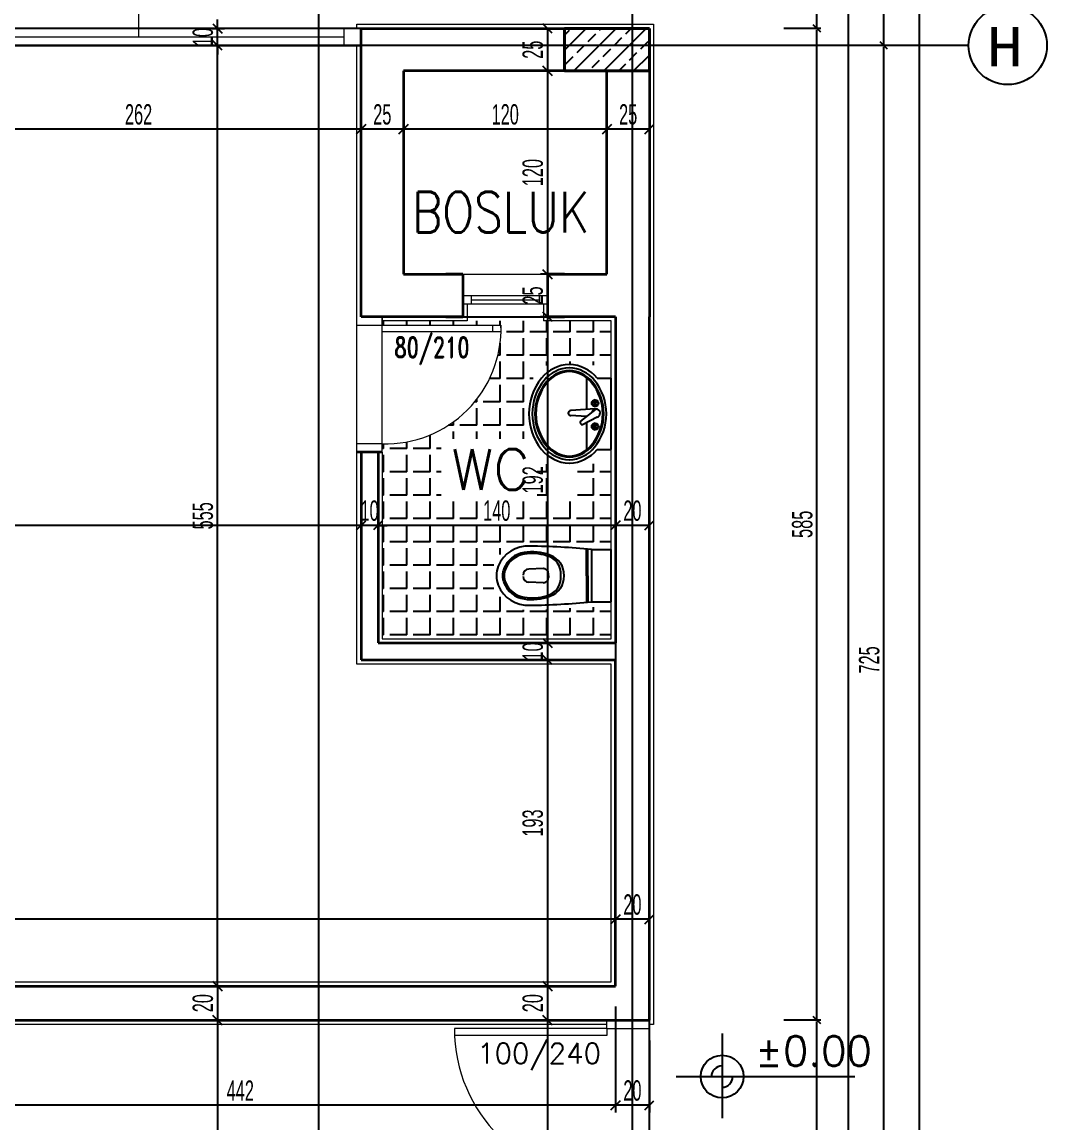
# Model space of a CAD drawing. Header units: inches. Extents: x -7543 to -822, y 102837 to 190349.
# Drawn here: x -834.3215 to -834.2006, y 102836.9987 to 102837.1285 of the extents above; entities that cross this region are included whole.
import ezdxf
from ezdxf.enums import TextEntityAlignment as Align

# ---------------------------------------------------------------- set-up
doc = ezdxf.new("R2010")
doc.units = ezdxf.units.IN
doc.header["$MEASUREMENT"] = 0
doc.linetypes.add('__ZG_T_P__9', pattern=[22, 1, -10, 1, -10])
doc.linetypes.add('DASHDOTX2', pattern=[2, 1, -0.5, 0, -0.5])
doc.layers.get('0').update_dxf_attribs({"lineweight": 25})
doc.layers.get('Defpoints').update_dxf_attribs({"lineweight": 25})
for name, color, linetype, lineweight in [('AKS', 1, 'Continuous', 25), ('ICOL', 55, 'Continuous', 25), ('İZ DÜŞÜM', 253, 'Continuous', 20), ('KOLON', 2, 'Continuous', 40), ('SIVA', 150, 'Continuous', 15), ('TARAMA', 8, 'Continuous', 25), ('YAZI', 7, 'Continuous', 25)]:
    doc.layers.add(name, color=color, linetype=linetype, lineweight=lineweight)
for name, color, linetype, lineweight, true_color in [('DUVAR', 7, 'Continuous', 35, 0xfc4642), ('KAPI', 7, 'Continuous', 18, 0xffb360), ('PENCERE', 7, 'Continuous', 18, 0xffb360), ('TEFRİŞ', 7, 'Continuous', 25, 0x78462c)]:
    doc.layers.add(name, color=color, linetype=linetype, lineweight=lineweight, true_color=true_color)
doc.styles.add('ISIM', font='monos.ttf', dxfattribs={"width": 1.1, "height": 200})
doc.styles.add('OLCU', font='tromand.shx', dxfattribs={"width": 0.6, "height": 12})
doc.styles.add('st1', font='romandtw.shx', dxfattribs={"width": 0.7, "height": 40})
doc.styles.add('TXTX', font='TXTX')
doc.styles.add('ÖLÇÜ', font='simplex.shx')

# ---------------------------------------------------------------- blocks, each defined once
blk = doc.blocks.new('_Oblique')
at = {"color": 0, "linetype": 'ByBlock', "lineweight": -2}
blk.add_line((-0.5, -0.5), (0.5, 0.5), dxfattribs=at)
blk = doc.blocks.new('D')
at = {"layer": 'ICOL'}
for p, q in [((2.828427124746668, 2.828427124748032), (-2.82842712474303, -2.828427124744394)), ((0, 3.000000000002046), (0, -25))]:
    blk.add_line(p, q, dxfattribs=at)
blk = doc.blocks.new('E')
at = {"layer": 'ICOL'}
for p, q in [((0, -3.000000000002046), (0, 25)), ((-2.828427124746668, -2.828427124748032), (2.82842712474303, 2.828427124744394))]:
    blk.add_line(p, q, dxfattribs=at)

msp = doc.modelspace()

# ---------------------------------------------------------------- linework, layer by layer
at = {"layer": 'AKS', "linetype": 'DASHDOTX2', "ltscale": 10}
for p, q in [((-834.2864986402781, 102836.7345203941), (-834.2864986402781, 102837.2423438664)), ((-834.2494986402781, 102836.7345203941), (-834.2494986402781, 102837.2423438664)), ((-834.2099687356562, 102837.1256839999), (-834.6299986402781, 102837.1256839999))]:
    msp.add_line(p, q, dxfattribs=at)
at = {"layer": 'AKS', "color": 0}
msp.add_circle((-834.2052138535914, 102837.1256839999), 0.004620000000000001, dxfattribs=at)
at = {"layer": 'Defpoints', "color": 6}
for p, q in [((-834.2474986402781, 102837.1276839999), (-834.3989986402785, 102837.1276839999)), ((-834.2474986402781, 102836.7776839999), (-834.2474986402781, 102837.1276839999))]:
    msp.add_line(p, q, dxfattribs=at)
at = {"layer": 'Defpoints', "color": 3}
for p, q in [((-834.3339986402784, 102837.1256839999), (-834.2814986748365, 102837.1256839999)), ((-834.2814986748365, 102837.1256839999), (-834.28149841021, 102837.0936841379)), ((-834.28149841021, 102837.0936841379), (-834.2514986402786, 102837.0936838212)), ((-834.2514986402786, 102837.0936838212), (-834.2514986402786, 102837.0146839998)), ((-834.2514986402786, 102837.0146839998), (-834.405003781447, 102837.0146839998))]:
    msp.add_line(p, q, dxfattribs=at)
at = {"layer": 'DUVAR'}
for p, q in [((-834.2814986748364, 102837.0936839998), (-834.2814986748365, 102837.1276839999)), ((-834.2814986748365, 102837.1276839999), (-834.2574986402785, 102837.1276839999)), ((-834.2574986402785, 102837.1226839999), (-834.2764986748364, 102837.1226839999)), ((-834.2764986748364, 102837.1226839999), (-834.2764986748364, 102837.0986839999)), ((-834.2524986748365, 102837.0986839999), (-834.2524986748365, 102837.1226839999)), ((-834.2474986748364, 102837.1226839999), (-834.2474986748365, 102837.1146839999)), ((-834.2474986748365, 102837.1146839999), (-834.2474986748365, 102837.0936839998)), ((-834.2764986748364, 102837.0986839999), (-834.2714986748365, 102837.0986839999)), ((-834.2714986748365, 102837.0986839999), (-834.2694986748364, 102837.0986839999)), ((-834.2694986748364, 102837.0986839999), (-834.2714986748365, 102837.0986839999)), ((-834.2694986748364, 102837.0986839999), (-834.2694986748364, 102837.0936839998)), ((-834.2594986748364, 102837.0986839999), (-834.2574986748365, 102837.0986839999)), ((-834.2574986748365, 102837.0986839999), (-834.2594986748364, 102837.0986839999)), ((-834.2594986748364, 102837.0986839999), (-834.2594986748364, 102837.0936839998)), ((-834.2574986748365, 102837.0986839999), (-834.2524986748365, 102837.0986839999)), ((-834.2774986748365, 102837.0936839998), (-834.2814986748364, 102837.0936839998)), ((-834.2814984102115, 102837.0936840494), (-834.28149841021, 102837.0936841379)), ((-834.2714986748365, 102837.0936839998), (-834.2774986748365, 102837.0936839998)), ((-834.2694986748364, 102837.0936839998), (-834.2714986748365, 102837.0936839998)), ((-834.2714986748365, 102837.0936839998), (-834.2694986748364, 102837.0936839998)), ((-834.2574986748365, 102837.0936839998), (-834.2594986748364, 102837.0936839998)), ((-834.2594986748364, 102837.0936839998), (-834.2574986748365, 102837.0936839998)), ((-834.2514986402786, 102837.0936839998), (-834.2574986748365, 102837.0936839998)), ((-834.2514986402786, 102837.0936839998), (-834.2514986402786, 102837.055184434)), ((-834.2474986402785, 102837.0106839999), (-834.2474986402785, 102837.0936838212)), ((-834.2789986748364, 102837.0776848682), (-834.2819986748365, 102837.0776848682)), ((-834.2789986748364, 102837.0776839999), (-834.2819986748359, 102837.0776840593)), ((-834.2814986748364, 102837.0776848682), (-834.2814986748364, 102837.053184434)), ((-834.2794986748364, 102837.0776848682), (-834.2794986748364, 102837.055184434)), ((-834.2794986748364, 102837.055184434), (-834.2514986402786, 102837.055184434)), ((-834.2814986748364, 102837.053184434), (-834.2514986402786, 102837.053184434)), ((-834.2514986402786, 102837.0146839998), (-834.2514986402786, 102837.053184434)), ((-834.405003781447, 102837.0146839998), (-834.2514986402786, 102837.0146839998)), ((-834.3439986402784, 102837.0146839998), (-834.2514986402786, 102837.0146839998)), ((-834.3259986402784, 102837.0106839999), (-834.2474986402785, 102837.0106839999)), ((-834.3259986402784, 102837.0106839999), (-834.2474986402785, 102837.0106839999))]:
    msp.add_line(p, q, dxfattribs=at)
at = {"layer": 'ICOL'}
for p, q in [((-834.2277250848707, 102837.1278399999), (-834.2277250848707, 102837.1875296746)), ((-834.2240128342711, 102836.7778399998), (-834.2240128342711, 102837.1875296746)), ((-834.219831584131, 102837.1258399998), (-834.219831584131, 102837.1855290246)), ((-834.2156503339911, 102836.7798399999), (-834.2156503339911, 102837.1855290246)), ((-834.2984341194956, 102837.1276839999), (-834.2984341194956, 102837.1287639998)), ((-834.2984341194956, 102837.1256839999), (-834.2984341194956, 102837.1276839999)), ((-834.2595178717054, 102837.1276839999), (-834.2595178717054, 102837.1226839999)), ((-834.2277250848707, 102837.0108399999), (-834.2277250848707, 102837.1275279999)), ((-834.2984341194956, 102837.1256839999), (-834.2984341194956, 102837.1246039999)), ((-834.2984341194956, 102837.0146839998), (-834.2984341194956, 102837.1256839999)), ((-834.219831584131, 102836.9808399999), (-834.219831584131, 102837.1255279999)), ((-834.2595178717054, 102837.1226839999), (-834.2595178717054, 102837.0986839999)), ((-834.2814986748365, 102837.1158132017), (-834.3339986402785, 102837.1158132017)), ((-834.2764986748364, 102837.1158132017), (-834.2814986748365, 102837.1158132017)), ((-834.2524986748365, 102837.1158132017), (-834.2764986748364, 102837.1158132017)), ((-834.2474986748365, 102837.1158132017), (-834.2524986748365, 102837.1158132017)), ((-834.2595178717054, 102837.0986839999), (-834.2595178717054, 102837.0936839998)), ((-834.2595178717054, 102837.0936839998), (-834.2595178717054, 102837.055184434)), ((-834.2788510218863, 102837.0926839999), (-834.2788510218863, 102837.0931839999)), ((-834.2761010218863, 102837.0926839999), (-834.2761010218863, 102837.0931839999)), ((-834.2733510218864, 102837.0926839999), (-834.2733510218864, 102837.0931839999)), ((-834.2706010218864, 102837.0926839999), (-834.2706010218864, 102837.0931839999)), ((-834.2678510218864, 102837.0926839999), (-834.2678510218864, 102837.0931839999)), ((-834.2651010218864, 102837.0926839999), (-834.2651010218864, 102837.0931839999)), ((-834.2623510218864, 102837.0918802238), (-834.2623510218864, 102837.0931839999)), ((-834.2596010218864, 102837.0918802238), (-834.2596010218864, 102837.0931839999)), ((-834.2568510218864, 102837.0918802238), (-834.2568510218864, 102837.0931839999)), ((-834.2541010218864, 102837.0918802238), (-834.2541010218864, 102837.0931839999)), ((-834.2623510218988, 102837.0918802238), (-834.2643510218988, 102837.0918802238)), ((-834.2623510218864, 102837.0891302238), (-834.2623510218864, 102837.0911302238)), ((-834.2596010218988, 102837.0918802238), (-834.2616010218987, 102837.0918802238)), ((-834.2596010218864, 102837.0891302238), (-834.2596010218864, 102837.0911302238)), ((-834.2568510218988, 102837.0918802238), (-834.2588510218989, 102837.0918802238)), ((-834.2568510218864, 102837.0891302238), (-834.2568510218864, 102837.0911302238)), ((-834.2541010218988, 102837.0918802238), (-834.2561010218988, 102837.0918802238)), ((-834.2541010218864, 102837.0891302238), (-834.2541010218864, 102837.0911302238)), ((-834.2519986402777, 102837.0918802238), (-834.2533510218988, 102837.0918802238)), ((-834.2651010218864, 102837.0891302238), (-834.2651010218864, 102837.090571293)), ((-834.2651010218988, 102837.0891302238), (-834.2653633547891, 102837.0891302238)), ((-834.2651010218864, 102837.0863802238), (-834.2651010218864, 102837.0883802238)), ((-834.2623510218988, 102837.0891302238), (-834.2643510218988, 102837.0891302238)), ((-834.2623510218864, 102837.0863802238), (-834.2623510218864, 102837.0883802238)), ((-834.2596010218988, 102837.0891302238), (-834.2616010218987, 102837.0891302238)), ((-834.2596010218864, 102837.0879305045), (-834.2596010218864, 102837.0883802238)), ((-834.2568510218988, 102837.0891302238), (-834.2588510218989, 102837.0891302238)), ((-834.2568510218864, 102837.0881529893), (-834.2568510218864, 102837.0883802238)), ((-834.2541010218988, 102837.0891302238), (-834.2561010218988, 102837.0891302238)), ((-834.2541010218864, 102837.0879599962), (-834.2541010218864, 102837.0883802238)), ((-834.2519986402779, 102837.0891302238), (-834.2533510218988, 102837.0891302238)), ((-834.2651010218988, 102837.0863802238), (-834.2663403948359, 102837.0863802238)), ((-834.2651010218864, 102837.0836302238), (-834.2651010218864, 102837.0856302238)), ((-834.2623510218988, 102837.0863802238), (-834.2643510218988, 102837.0863802238)), ((-834.2623510218864, 102837.0836302238), (-834.2623510218864, 102837.0856302238)), ((-834.2611893032735, 102837.0863802238), (-834.2616010218987, 102837.0863802238)), ((-834.2678510218988, 102837.0836302238), (-834.2680995243761, 102837.0836302238)), ((-834.2678510218864, 102837.0836302238), (-834.2678510218864, 102837.0839408616)), ((-834.2678510218864, 102837.0808802238), (-834.2678510218864, 102837.0828802238)), ((-834.2651010218988, 102837.0836302238), (-834.2671010218988, 102837.0836302238)), ((-834.2651010218864, 102837.0808802238), (-834.2651010218864, 102837.0828802238)), ((-834.2623510218988, 102837.0836302238), (-834.2643510218988, 102837.0836302238)), ((-834.2623510218864, 102837.0808802238), (-834.2623510218864, 102837.0828802238)), ((-834.2706010218988, 102837.0808802238), (-834.2711774962103, 102837.0808802238)), ((-834.2706010218864, 102837.0808802238), (-834.2706010218864, 102837.0812768409)), ((-834.2678510218988, 102837.0808802238), (-834.2698510218988, 102837.0808802238)), ((-834.2651010218988, 102837.0808802238), (-834.2671010218988, 102837.0808802238)), ((-834.2623510218988, 102837.0808802238), (-834.2643510218988, 102837.0808802238)), ((-834.2733510218864, 102837.0781302238), (-834.2733510218864, 102837.0797308274)), ((-834.2706010218864, 102837.0792620069), (-834.2706010218864, 102837.0801302238)), ((-834.2678510218864, 102837.0792620069), (-834.2678510218864, 102837.0801302238)), ((-834.2651010218864, 102837.0792620069), (-834.2651010218864, 102837.0801302238)), ((-834.2623510218864, 102837.0792620069), (-834.2623510218864, 102837.0801302238)), ((-834.2788510218988, 102837.0781302238), (-834.2789986748356, 102837.0781302238)), ((-834.2788510218863, 102837.0781302238), (-834.2788510218863, 102837.0786804591)), ((-834.2761010218989, 102837.0781302238), (-834.2781010218988, 102837.0781302238)), ((-834.2761010218863, 102837.0781302238), (-834.2761010218863, 102837.0789093324)), ((-834.2733510218989, 102837.0781302238), (-834.2753510218988, 102837.0781302238)), ((-834.272048019237, 102837.0781302238), (-834.2726010218988, 102837.0781302238)), ((-834.2788510218863, 102837.0753802238), (-834.2788510218863, 102837.0773802238)), ((-834.2761010218863, 102837.0753802238), (-834.2761010218863, 102837.0773802238)), ((-834.2733510218864, 102837.0753802238), (-834.2733510218864, 102837.0773802238)), ((-834.2541010218864, 102837.0753802238), (-834.2541010218864, 102837.0763331277)), ((-834.2788510218988, 102837.0753802238), (-834.2789986748356, 102837.0753802238)), ((-834.2761010218989, 102837.0753802238), (-834.2781010218988, 102837.0753802238)), ((-834.2733510218989, 102837.0753802238), (-834.2753510218988, 102837.0753802238)), ((-834.272048019237, 102837.0753802238), (-834.2726010218988, 102837.0753802238)), ((-834.2596010218988, 102837.0753802238), (-834.2607337335227, 102837.0753802238)), ((-834.2596010218864, 102837.0753802238), (-834.2596010218864, 102837.0762895125)), ((-834.2541010218988, 102837.0753802238), (-834.2559898717046, 102837.0753802238)), ((-834.2519986402779, 102837.0753802238), (-834.2533510218989, 102837.0753802238)), ((-834.2788510218863, 102837.0726302238), (-834.2788510218863, 102837.0746302238)), ((-834.2761010218863, 102837.0726302238), (-834.2761010218863, 102837.0746302238)), ((-834.2733510218864, 102837.0726302238), (-834.2733510218864, 102837.0746302238)), ((-834.2596010218864, 102837.0726302238), (-834.2596010218864, 102837.0746302238)), ((-834.2541010218864, 102837.0726302238), (-834.2541010218864, 102837.0746302238)), ((-834.2788510218988, 102837.0726302238), (-834.2789986748356, 102837.0726302238)), ((-834.2761010218989, 102837.0726302238), (-834.2781010218988, 102837.0726302238)), ((-834.2733510218989, 102837.0726302238), (-834.2753510218988, 102837.0726302238)), ((-834.272048019237, 102837.0726302238), (-834.2726010218988, 102837.0726302238)), ((-834.2596010218988, 102837.0726302238), (-834.2607337335227, 102837.0726302238)), ((-834.2541010218988, 102837.0726302238), (-834.2559898717046, 102837.0726302238)), ((-834.2519986402779, 102837.0726302238), (-834.2533510218989, 102837.0726302238)), ((-834.2788510218863, 102837.0698802238), (-834.2788510218863, 102837.0718802238)), ((-834.2761010218863, 102837.0698802238), (-834.2761010218863, 102837.0718802238)), ((-834.2733510218864, 102837.0698802238), (-834.2733510218864, 102837.0718802238)), ((-834.2706010218864, 102837.0698802238), (-834.2706010218864, 102837.0718802238)), ((-834.2678510218864, 102837.0698802238), (-834.2678510218864, 102837.0718802238)), ((-834.2623510218864, 102837.0698802238), (-834.2623510218864, 102837.0718802238)), ((-834.2596010218864, 102837.0698802238), (-834.2596010218864, 102837.0718802238)), ((-834.2568510218864, 102837.0698802238), (-834.2568510218864, 102837.0718802238)), ((-834.2541010218864, 102837.0698802238), (-834.2541010218864, 102837.0718802238)), ((-834.2788510218988, 102837.0698802238), (-834.2789986748356, 102837.0698802238)), ((-834.2761010218989, 102837.0698802238), (-834.2781010218988, 102837.0698802238)), ((-834.2733510218989, 102837.0698802238), (-834.2753510218988, 102837.0698802238)), ((-834.2706010218988, 102837.0698802238), (-834.2726010218988, 102837.0698802238)), ((-834.2678510218989, 102837.0698802238), (-834.2698510218988, 102837.0698802238)), ((-834.2623510218988, 102837.0698802238), (-834.2631843718425, 102837.0698802238)), ((-834.2596010218988, 102837.0698802238), (-834.2616010218989, 102837.0698802238)), ((-834.2568510218988, 102837.0698802238), (-834.2588510218989, 102837.0698802238)), ((-834.2541010218988, 102837.0698802238), (-834.2561010218988, 102837.0698802238)), ((-834.2519986402779, 102837.0698802238), (-834.2533510218989, 102837.0698802238)), ((-834.2814986748364, 102837.0690546899), (-834.5639986442068, 102837.0690546899)), ((-834.2814986748364, 102837.0690546899), (-834.2825786748364, 102837.0690546899)), ((-834.2794986748364, 102837.0690546899), (-834.2814986748364, 102837.0690546899)), ((-834.2794986748364, 102837.0690546899), (-834.2784186748364, 102837.0690546899)), ((-834.2514986402786, 102837.0690546899), (-834.2794986748364, 102837.0690546899)), ((-834.2788510218863, 102837.0671302238), (-834.2788510218863, 102837.0691302238)), ((-834.2761010218863, 102837.0671302238), (-834.2761010218863, 102837.0691302238)), ((-834.2733510218864, 102837.0671302238), (-834.2733510218864, 102837.0691302238)), ((-834.2706010218864, 102837.0671302238), (-834.2706010218864, 102837.0691302238)), ((-834.2678510218864, 102837.0671302238), (-834.2678510218864, 102837.0691302238)), ((-834.2651010218864, 102837.0671302238), (-834.2651010218864, 102837.0689826899)), ((-834.2623510218864, 102837.0671302238), (-834.2623510218864, 102837.0691302238)), ((-834.2596010218864, 102837.0671302238), (-834.2596010218864, 102837.0691302238)), ((-834.2568510218864, 102837.0671302238), (-834.2568510218864, 102837.0691302238)), ((-834.2541010218864, 102837.0671302238), (-834.2541010218864, 102837.0691302238)), ((-834.2474986402785, 102837.0690546899), (-834.2514986402786, 102837.0690546899)), ((-834.2788510218988, 102837.0671302238), (-834.2789986748356, 102837.0671302238)), ((-834.2788510218863, 102837.0643802238), (-834.2788510218863, 102837.0663802238)), ((-834.2761010218989, 102837.0671302238), (-834.2781010218988, 102837.0671302238)), ((-834.2761010218863, 102837.0643802238), (-834.2761010218863, 102837.0663802238)), ((-834.2733510218989, 102837.0671302238), (-834.2753510218988, 102837.0671302238)), ((-834.2733510218864, 102837.0643802238), (-834.2733510218864, 102837.0663802238)), ((-834.2706010218988, 102837.0671302238), (-834.2726010218988, 102837.0671302238)), ((-834.2706010218864, 102837.0643802238), (-834.2706010218864, 102837.0663802238)), ((-834.2678510218989, 102837.0671302238), (-834.2698510218988, 102837.0671302238)), ((-834.2678510218864, 102837.0643802238), (-834.2678510218864, 102837.0663802238)), ((-834.2651010218988, 102837.0671302238), (-834.2671010218988, 102837.0671302238)), ((-834.2651010218864, 102837.065625268), (-834.2651010218864, 102837.0663802238)), ((-834.2623510218988, 102837.0671302238), (-834.2643510218988, 102837.0671302238)), ((-834.2596010218988, 102837.0671302238), (-834.2616010218989, 102837.0671302238)), ((-834.2568510218988, 102837.0671302238), (-834.2588510218989, 102837.0671302238)), ((-834.2541010218988, 102837.0671302238), (-834.2561010218988, 102837.0671302238)), ((-834.2519986402779, 102837.0671302238), (-834.2533510218989, 102837.0671302238)), ((-834.2788510218988, 102837.0643802238), (-834.2789986748356, 102837.0643802238)), ((-834.2788510218863, 102837.0616302238), (-834.2788510218863, 102837.0636302238)), ((-834.2761010218989, 102837.0643802238), (-834.2781010218988, 102837.0643802238)), ((-834.2761010218863, 102837.0616302238), (-834.2761010218863, 102837.0636302238)), ((-834.2733510218989, 102837.0643802238), (-834.2753510218988, 102837.0643802238)), ((-834.2733510218864, 102837.0616302238), (-834.2733510218864, 102837.0636302238)), ((-834.2706010218989, 102837.0643802238), (-834.2726010218988, 102837.0643802238)), ((-834.2706010218864, 102837.0616302238), (-834.2706010218864, 102837.0636302238)), ((-834.2678510218989, 102837.0643802238), (-834.2698510218988, 102837.0643802238)), ((-834.2678510218864, 102837.0616302238), (-834.2678510218864, 102837.0636302238)), ((-834.2658615960092, 102837.0643802238), (-834.2671010218988, 102837.0643802238)), ((-834.2788510218988, 102837.0616302238), (-834.2789986748357, 102837.0616302238)), ((-834.2788510218863, 102837.0588802238), (-834.2788510218863, 102837.0608802238)), ((-834.2761010218989, 102837.0616302238), (-834.2781010218988, 102837.0616302238)), ((-834.2761010218863, 102837.0588802238), (-834.2761010218863, 102837.0608802238)), ((-834.2733510218989, 102837.0616302238), (-834.2753510218988, 102837.0616302238)), ((-834.2733510218864, 102837.0588802238), (-834.2733510218864, 102837.0608802238)), ((-834.2706010218989, 102837.0616302238), (-834.2726010218988, 102837.0616302238)), ((-834.2706010218864, 102837.0588802238), (-834.2706010218864, 102837.0608802238)), ((-834.2678510218989, 102837.0616302238), (-834.2698510218988, 102837.0616302238)), ((-834.2678510218864, 102837.0588802238), (-834.2678510218864, 102837.0608802238)), ((-834.2658401637833, 102837.0616302238), (-834.2671010218988, 102837.0616302238)), ((-834.2651010218864, 102837.0588802238), (-834.2651010218864, 102837.0606214533)), ((-834.2788510218988, 102837.0588802238), (-834.2789986748357, 102837.0588802238)), ((-834.2761010218989, 102837.0588802238), (-834.2781010218988, 102837.0588802238)), ((-834.2733510218989, 102837.0588802238), (-834.2753510218988, 102837.0588802238)), ((-834.2706010218989, 102837.0588802238), (-834.2726010218988, 102837.0588802238)), ((-834.2678510218989, 102837.0588802238), (-834.2698510218988, 102837.0588802238)), ((-834.2651010218988, 102837.0588802238), (-834.2671010218988, 102837.0588802238)), ((-834.2623510218989, 102837.0588802238), (-834.2643510218988, 102837.0588802238)), ((-834.2623510218864, 102837.0588802238), (-834.2623510218864, 102837.059086323)), ((-834.2596010218988, 102837.0588802238), (-834.2616010218989, 102837.0588802238)), ((-834.2596010218864, 102837.0588802238), (-834.2596010218864, 102837.0591374833)), ((-834.2568510218988, 102837.0588802238), (-834.2588510218989, 102837.0588802238)), ((-834.2568510218864, 102837.0588802238), (-834.2568510218864, 102837.0592870465)), ((-834.2541010218988, 102837.0588802238), (-834.2561010218989, 102837.0588802238)), ((-834.2541010218864, 102837.0588802238), (-834.2541010218864, 102837.0594183877)), ((-834.2519986402779, 102837.0588802238), (-834.2533510218989, 102837.0588802238)), ((-834.2788510218863, 102837.0561302238), (-834.2788510218863, 102837.0581302238)), ((-834.2761010218863, 102837.0561302238), (-834.2761010218863, 102837.0581302238)), ((-834.2733510218864, 102837.0561302238), (-834.2733510218864, 102837.0581302238)), ((-834.2706010218864, 102837.0561302238), (-834.2706010218864, 102837.0581302238)), ((-834.2678510218864, 102837.0561302238), (-834.2678510218864, 102837.0581302238)), ((-834.2651010218864, 102837.0561302238), (-834.2651010218864, 102837.0581302238)), ((-834.2623510218864, 102837.0561302238), (-834.2623510218864, 102837.0581302238)), ((-834.2596010218864, 102837.0561302238), (-834.2596010218864, 102837.0581302238)), ((-834.2568510218864, 102837.0561302238), (-834.2568510218864, 102837.0581302238)), ((-834.2541010218864, 102837.0561302238), (-834.2541010218864, 102837.0581302238)), ((-834.2788510218988, 102837.0561302238), (-834.2789986748357, 102837.0561302238)), ((-834.2761010218989, 102837.0561302238), (-834.2781010218988, 102837.0561302238)), ((-834.2733510218989, 102837.0561302238), (-834.2753510218988, 102837.0561302238)), ((-834.2706010218988, 102837.0561302238), (-834.2726010218988, 102837.0561302238)), ((-834.2678510218989, 102837.0561302238), (-834.2698510218988, 102837.0561302238)), ((-834.2651010218988, 102837.0561302238), (-834.2671010218988, 102837.0561302238)), ((-834.2623510218988, 102837.0561302238), (-834.2643510218988, 102837.0561302238)), ((-834.2596010218988, 102837.0561302238), (-834.2616010218989, 102837.0561302238)), ((-834.2595178717054, 102837.055184434), (-834.2595178717054, 102837.056264434)), ((-834.2568510218988, 102837.0561302238), (-834.2588510218989, 102837.0561302238)), ((-834.2541010218988, 102837.0561302238), (-834.2561010218988, 102837.0561302238)), ((-834.2519986402779, 102837.0561302238), (-834.2533510218989, 102837.0561302238)), ((-834.2595178717054, 102837.055184434), (-834.2595178717054, 102837.053184434)), ((-834.2595178717054, 102837.053184434), (-834.2595178717054, 102837.0146839998)), ((-834.2595178717054, 102837.053184434), (-834.2595178717054, 102837.052104434)), ((-834.2514986402786, 102837.0225806511), (-834.4049986402786, 102837.0225806511)), ((-834.2474986402785, 102837.0225806511), (-834.2514986402786, 102837.0225806511)), ((-834.2984341194956, 102837.0146839998), (-834.2984341194956, 102837.0106839999)), ((-834.2595178717054, 102837.0146839998), (-834.2595178717054, 102837.0106839999)), ((-834.2984341194956, 102837.0106839999), (-834.2984341194956, 102836.9826839999)), ((-834.2595178717054, 102837.0106839999), (-834.2595178717054, 102836.9756839999)), ((-834.2277250848707, 102836.9758399999), (-834.2277250848707, 102837.0105279999)), ((-834.2389181316252, 102837.0091117785), (-834.2389181316252, 102836.9991081621)), ((-834.2443434323636, 102837.0040178492), (-834.2232787276107, 102837.0040178492)), ((-834.2514986402786, 102837.0006361928), (-834.3399986402784, 102837.0006361928)), ((-834.2474986402814, 102837.0006361928), (-834.2514986402786, 102837.0006361928))]:
    msp.add_line(p, q, dxfattribs=at)
at = {"layer": 'ICOL', "color": 53}
for p, q in [((-834.299335088258, 102837.1276839999), (-834.2975941194956, 102837.1276839999)), ((-834.2605767865178, 102837.1276839999), (-834.2586778717053, 102837.1276839999)), ((-834.2996330083787, 102837.1256839999), (-834.2975941194956, 102837.1256839999)), ((-834.2996330083787, 102837.1256839999), (-834.2975941194956, 102837.1256839999)), ((-834.2605767865178, 102837.1226839999), (-834.2586778717053, 102837.1226839999)), ((-834.2605767865178, 102837.1226839999), (-834.2586778717053, 102837.1226839999)), ((-834.2814986748365, 102837.1182132017), (-834.2814986748365, 102837.1166532017)), ((-834.2814986748365, 102837.1182132017), (-834.2814986748365, 102837.1166532017)), ((-834.2764986748364, 102837.1182132017), (-834.2764986748364, 102837.1166532017)), ((-834.2764986748364, 102837.1182132017), (-834.2764986748364, 102837.1166532017)), ((-834.2524986748365, 102837.1147424203), (-834.2524986748365, 102837.1166532017)), ((-834.2524986748365, 102837.1147424203), (-834.2524986748365, 102837.1166532017)), ((-834.2474986748365, 102837.1147424203), (-834.2474986748365, 102837.1166532017)), ((-834.2593727629245, 102837.0986839999), (-834.2603578717053, 102837.0986839999)), ((-834.2593727629245, 102837.0986839999), (-834.2603578717053, 102837.0986839999)), ((-834.2585785396792, 102837.0936839998), (-834.2603578717053, 102837.0936839998)), ((-834.2585785396792, 102837.0936839998), (-834.2603578717053, 102837.0936839998)), ((-834.2814986748364, 102837.0714546899), (-834.2814986748364, 102837.0698946899)), ((-834.2814986748364, 102837.0714546899), (-834.2814986748364, 102837.0698946899)), ((-834.2794986748364, 102837.0714546899), (-834.2794986748364, 102837.0698946899)), ((-834.2794986748364, 102837.0714546899), (-834.2794986748364, 102837.0698946899)), ((-834.2514986402786, 102837.0701113452), (-834.2514986402786, 102837.0698946899)), ((-834.2514986402786, 102837.0701113452), (-834.2514986402786, 102837.0698946899)), ((-834.2474986402785, 102837.0701113452), (-834.2474986402785, 102837.0698946899)), ((-834.2589140328046, 102837.055184434), (-834.2586778717053, 102837.055184434)), ((-834.2589140328046, 102837.055184434), (-834.2586778717053, 102837.055184434)), ((-834.2587899570234, 102837.053184434), (-834.2586778717053, 102837.053184434)), ((-834.2587899570234, 102837.053184434), (-834.2586778717053, 102837.053184434)), ((-834.2514986402786, 102837.0235901049), (-834.2514986402786, 102837.0234206511)), ((-834.2514986402786, 102837.0235901049), (-834.2514986402786, 102837.0234206511)), ((-834.2474986402785, 102837.0235901049), (-834.2474986402785, 102837.0234206511)), ((-834.2971826971341, 102837.0146839998), (-834.2992741194955, 102837.0146839998)), ((-834.2971826971341, 102837.0146839998), (-834.2992741194955, 102837.0146839998)), ((-834.2628066944285, 102837.0146839998), (-834.2586778717053, 102837.0146839998)), ((-834.2628066944285, 102837.0146839998), (-834.2586778717053, 102837.0146839998)), ((-834.2514986402786, 102837.0122839999), (-834.2514986402786, 102836.9997961928)), ((-834.2514986402786, 102837.0122839999), (-834.2514986402786, 102836.9997961928)), ((-834.2961486402785, 102837.0106839999), (-834.2992741194955, 102837.0106839999)), ((-834.2961486402785, 102837.0106839999), (-834.2992741194955, 102837.0106839999)), ((-834.2628713244314, 102837.0106839999), (-834.2586778717053, 102837.0106839999)), ((-834.2628713244314, 102837.0106839999), (-834.2586778717053, 102837.0106839999)), ((-834.2474986402814, 102837.0082839999), (-834.2474986402814, 102836.9997961928))]:
    msp.add_line(p, q, dxfattribs=at)
at = {"layer": 'ICOL'}
msp.add_circle((-834.2389181316252, 102837.0040178492), 0.00252, dxfattribs=at)
for radius, start, end in [(0.001260000000003493, 90, 180), (0.001259999999997672, 270, 0)]:
    msp.add_arc((-834.2389181316253, 102837.0040178492), radius, start, end, dxfattribs=at)
at = {"layer": 'İZ DÜŞÜM', "linetype": '__ZG_T_P__9'}
for p, q in [((-834.4599986402798, 102837.1276839999), (-834.2474986402798, 102837.1276839999)), ((-834.2474986402798, 102837.1276839999), (-834.2474986402798, 102836.7776839999))]:
    msp.add_line(p, q, dxfattribs=at)
at = {"layer": 'KAPI'}
for p, q in [((-834.3339986402784, 102837.1276839999), (-834.2814986748365, 102837.1276839999)), ((-834.2834986748364, 102837.1256839999), (-834.2834986748364, 102837.1276839999)), ((-834.3339986402784, 102837.1256839999), (-834.2814986748365, 102837.1256839999)), ((-834.2834986748364, 102837.1266839999), (-834.3319986402785, 102837.1266839999)), ((-834.2819986748364, 102837.0926839999), (-834.2819986748364, 102837.0936839998)), ((-834.2789986748364, 102837.0918839998), (-834.2789986748364, 102837.0936839998)), ((-834.2819986748364, 102837.0926839999), (-834.2789986748364, 102837.0926839999)), ((-834.2819986748364, 102837.0786839999), (-834.2819986748364, 102837.0926839999)), ((-834.2789986748364, 102837.0926839999), (-834.2649986748364, 102837.0926839999)), ((-834.2659986748364, 102837.0926839999), (-834.2659986748364, 102837.0918839998)), ((-834.2649986748364, 102837.0926839999), (-834.2649986748364, 102837.0918839998)), ((-834.2649986748364, 102837.0918839998), (-834.2789986748364, 102837.0918839998)), ((-834.2789986748364, 102837.0786839999), (-834.2789986748364, 102837.0918839998)), ((-834.2819986748364, 102837.0776839999), (-834.2819986748364, 102837.0786839999)), ((-834.2789986748364, 102837.0786839999), (-834.2819986748364, 102837.0786839999)), ((-834.2789986748364, 102837.0776839999), (-834.2789986748364, 102837.0786839999)), ((-834.2524986402757, 102837.0096839999), (-834.2524986402757, 102837.0106839999)), ((-834.2524986402757, 102837.0106839999), (-834.2474986402757, 102837.0106839999)), ((-834.2474986402757, 102837.0106839999), (-834.2474986402757, 102837.0096839999)), ((-834.2524986402757, 102837.0096839999), (-834.2704986402757, 102837.0096839999)), ((-834.2524986402757, 102837.0088839998), (-834.2704808537101, 102837.0088839998)), ((-834.2524986402757, 102837.0096839999), (-834.2474986402757, 102837.0096839999)), ((-834.2524986402757, 102837.0096839999), (-834.2524986402757, 102837.0088839998))]:
    msp.add_line(p, q, dxfattribs=at)
for centre, radius, start, end in [((-834.2785986748364, 102837.0922839999), 0.01360588108135886, 268.3153156787103, 1.684684365761425), ((-834.2524986402757, 102837.0096839999), 0.018, 180, 270)]:
    msp.add_arc(centre, radius, start, end, dxfattribs=at)
at = {"layer": 'KOLON'}
for p, q in [((-834.2574986402785, 102837.1276839999), (-834.2474986748364, 102837.1276839999)), ((-834.2574986402785, 102837.1226839999), (-834.2574986402785, 102837.1276839999)), ((-834.2574986402785, 102837.1276839999), (-834.2474986402785, 102837.1276839999)), ((-834.2474986748364, 102837.1276839999), (-834.2474986748364, 102837.1226839999)), ((-834.2474986402785, 102837.1276839999), (-834.2474986402785, 102837.1226839999)), ((-834.2524986748365, 102837.1226839999), (-834.2574986402785, 102837.1226839999)), ((-834.2474986402785, 102837.1226839999), (-834.2574986402785, 102837.1226839999)), ((-834.2814986748364, 102837.0936839998), (-834.2814986748364, 102837.0936839998))]:
    msp.add_line(p, q, dxfattribs=at)
at = {"layer": 'PENCERE'}
for p, q in [((-834.3077486575575, 102837.1356006482), (-834.3077486575575, 102837.1266839999)), ((-834.2694986748364, 102837.0986839999), (-834.2594986748364, 102837.0986839999)), ((-834.2694986748364, 102837.0961839998), (-834.2594986748364, 102837.0961839998)), ((-834.2684986748365, 102837.0961839998), (-834.2684986748365, 102837.0951839999)), ((-834.2604986748364, 102837.0961839998), (-834.2604986748364, 102837.0951839999)), ((-834.2694986748364, 102837.0951839999), (-834.2594986748364, 102837.0951839999)), ((-834.2684986748365, 102837.0956839999), (-834.2604986748364, 102837.0956839999)), ((-834.2694986748364, 102837.0936839998), (-834.2594986748364, 102837.0936839998))]:
    msp.add_line(p, q, dxfattribs=at)
at = {"layer": 'SIVA'}
for p, q in [((-834.2819986748365, 102837.1281839999), (-834.2569986402785, 102837.1281839999)), ((-834.2819986748365, 102837.1276839999), (-834.2819986748365, 102837.1281839999)), ((-834.2579986402785, 102837.1281839999), (-834.2469986748364, 102837.1281839999)), ((-834.2469986748364, 102837.1281839999), (-834.2469986748365, 102837.1221839999)), ((-834.2819986748364, 102837.0936839998), (-834.2819986748365, 102837.1256839999)), ((-834.2469986748364, 102837.1231839999), (-834.2469986748365, 102837.1146839999)), ((-834.2469986748365, 102837.1146839999), (-834.2469986748365, 102837.0931839999)), ((-834.2689986748364, 102837.0951839999), (-834.2689986748364, 102837.0931839999)), ((-834.2599986748364, 102837.0951839999), (-834.2599986748364, 102837.0931839999)), ((-834.2789986748364, 102837.0936839998), (-834.2789986748364, 102837.0931839999)), ((-834.2469986402785, 102837.0941839999), (-834.2469986402785, 102837.0101839999)), ((-834.2774986748365, 102837.0931839999), (-834.2789986748364, 102837.0931839999)), ((-834.2709986748365, 102837.0931839999), (-834.2774986748365, 102837.0931839999)), ((-834.2694986748364, 102837.0931839999), (-834.2709986748365, 102837.0931839999)), ((-834.2689986748364, 102837.0931839999), (-834.2709986748365, 102837.0931839999)), ((-834.2519986402785, 102837.0931839999), (-834.2599986748364, 102837.0931839999)), ((-834.2519986402785, 102837.055684434), (-834.2519986402785, 102837.0931839999)), ((-834.2819986748364, 102837.052684434), (-834.2819986748365, 102837.0776848682)), ((-834.2789986748364, 102837.0776848682), (-834.2789986748364, 102837.055684434)), ((-834.2789986748364, 102837.055684434), (-834.2519986402785, 102837.055684434)), ((-834.2519986402785, 102837.052684434), (-834.2819986748364, 102837.052684434)), ((-834.2519986402785, 102837.0151839999), (-834.2519986402785, 102837.052684434)), ((-834.4054986402786, 102837.0151839999), (-834.2519986402785, 102837.0151839999)), ((-834.3444986402785, 102837.0151839999), (-834.2519986402785, 102837.0151839999)), ((-834.2524986402814, 102837.0101839999), (-834.3254986402784, 102837.0101839999)), ((-834.2524986402757, 102837.0101839999), (-834.3214986402784, 102837.0101839999)), ((-834.2469986402785, 102837.0101839999), (-834.2474986402757, 102837.0101839999))]:
    msp.add_line(p, q, dxfattribs=at)
at = {"layer": 'TARAMA'}
for p, q in [((-834.2574986402785, 102837.1251415447), (-834.2549561850881, 102837.1276839999)), ((-834.2574986402785, 102837.1269093116), (-834.2569134100808, 102837.1274945418)), ((-834.2564206511821, 102837.1226839999), (-834.2514206511821, 102837.1276839999)), ((-834.2547037013896, 102837.1261687166), (-834.2538198179132, 102837.1270526001)), ((-834.2533778761749, 102837.1274945418), (-834.253188418138, 102837.1276839999)), ((-834.2528851172762, 102837.1226839999), (-834.2478851172762, 102837.1276839999)), ((-834.2502842840072, 102837.1270526001), (-834.2496528842321, 102837.1276839999)), ((-834.2560295266043, 102837.1248428914), (-834.2551456431278, 102837.1257267749)), ((-834.2516101092219, 102837.1257267749), (-834.2507262257454, 102837.1266106583)), ((-834.2485165170542, 102837.1252848331), (-834.2476326335777, 102837.1261687166)), ((-834.257355351819, 102837.1235170662), (-834.2564714683425, 102837.1244009497)), ((-834.2529359344367, 102837.1244009497), (-834.2520520509602, 102837.1252848331)), ((-834.249842342269, 102837.1239590079), (-834.2489584587925, 102837.1248428914)), ((-834.2493495833703, 102837.1226839999), (-834.2474986748364, 102837.1245349084)), ((-834.2542617596514, 102837.1230751244), (-834.2533778761749, 102837.1239590079)), ((-834.2511173503262, 102837.1226839999), (-834.2502842840072, 102837.1235170662)), ((-834.2475818164203, 102837.1226839999), (-834.2474986748364, 102837.1227671414))]:
    msp.add_line(p, q, dxfattribs=at)
at = {"layer": 'TEFRİŞ'}
for p, q in [((-834.2548987531857, 102837.0864738635), (-834.2548987531857, 102837.0827256976)), ((-834.2536587129258, 102837.0864243918), (-834.2519986402785, 102837.0864243918)), ((-834.2519986402785, 102837.0780249334), (-834.2519986402785, 102837.0864243918)), ((-834.2538957543918, 102837.0827918743), (-834.2567679545533, 102837.0826023697)), ((-834.2549651894345, 102837.0818881854), (-834.2567679545533, 102837.0820083697)), ((-834.2538185012287, 102837.0827881956), (-834.2556347278688, 102837.0813616688)), ((-834.2536503103261, 102837.0818363086), (-834.2553731657365, 102837.0809337754)), ((-834.2548987531857, 102837.0811823006), (-834.2548987531857, 102837.0779754617)), ((-834.2536587129258, 102837.0780249334), (-834.2519986402785, 102837.0780249334)), ((-834.2548959346584, 102837.0631224504), (-834.2548959346582, 102837.0662224504)), ((-834.2547359346584, 102837.0631224504), (-834.2547359346581, 102837.0662224504)), ((-834.2543359346581, 102837.0662224504), (-834.2543359346587, 102837.0600224504)), ((-834.2543359346581, 102837.0662224504), (-834.2519986402783, 102837.0662224504)), ((-834.2519986402788, 102837.0600224504), (-834.2519986402783, 102837.0662224504)), ((-834.2600228191254, 102837.0639540542), (-834.2617195767426, 102837.0639034882)), ((-834.2594049461247, 102837.0631224504), (-834.2594049461247, 102837.0633543205)), ((-834.2600228191257, 102837.0622908465), (-834.2617195767427, 102837.0623414125)), ((-834.2594049461247, 102837.0631224504), (-834.2594049461248, 102837.0628905802)), ((-834.2548959346584, 102837.0631224504), (-834.2548959346586, 102837.0600224504)), ((-834.2547359346584, 102837.0631224504), (-834.2547359346587, 102837.0600224504)), ((-834.2543359346587, 102837.0600224504), (-834.2519986402788, 102837.0600224504))]:
    msp.add_line(p, q, dxfattribs=at)
for centre, radius in [((-834.2539032747965, 102837.0834744083), 0.0003959999999999999), ((-834.253899356759, 102837.0834792786), 0.0001231531351216254), ((-834.2539032747965, 102837.0807233989), 0.0003959999999999999), ((-834.2539032747965, 102837.0807282886), 0.0001231531351216254)]:
    msp.add_circle(centre, radius, dxfattribs=at)
for centre, radius, start, end in [((-834.2567953603518, 102837.0836433128), 0.004409302000000195, 92.21200000907149, 140.8959999719763), ((-834.2570803417519, 102837.0836433128), 0.004409302000000322, 39.10400002802371, 87.78799999092851), ((-834.2567953603518, 102837.0836433128), 0.004009302000000194, 92.21200000907149, 140.8959999719763), ((-834.2567953603518, 102837.0836433128), 0.004009302000000194, 92.21200000907149, 140.8959999719763), ((-834.2567953603518, 102837.0836433128), 0.003692501999999997, 92.21200000907149, 140.9079999026924), ((-834.2567953603518, 102837.0836433128), 0.003573702000000159, 92.28499999739802, 140.9120001394078), ((-834.2570803417519, 102837.0836433128), 0.003573702000000086, 39.08799986059226, 87.71500000260197), ((-834.2570803417519, 102837.0836433128), 0.003692502000000142, 39.09200009730761, 87.78799999092851), ((-834.2570803417519, 102837.0836433128), 0.004009302000000321, 39.10400002802371, 87.78799999092851), ((-834.2570803417519, 102837.0836433128), 0.004009302000000321, 39.10400002802371, 87.78799999092851), ((-834.2550730177518, 102837.0822246626), 0.00664064320000021, 140.7630001216153, 180), ((-834.2550730177518, 102837.0822246626), 0.006240643200000211, 140.7630001216153, 180), ((-834.2550730177518, 102837.0822246626), 0.006240643200000211, 140.7630001216153, 180), ((-834.2550730177518, 102837.0822246626), 0.00592384319999993, 140.7630001216153, 180), ((-834.2550730177518, 102837.0822246626), 0.005805043200000024, 140.7630001216153, 180), ((-834.2588027041519, 102837.0822246626), 0.00580504320000002, 0, 39.23699987838473), ((-834.2588027041519, 102837.0822246626), 0.005923843200000094, 0, 39.23699987838473), ((-834.2588027041519, 102837.0822246626), 0.006240643199999805, 0, 39.23699987838473), ((-834.2541012747964, 102837.0833669542), 0.0002276512857533367, 59.86247630401196, 150.4297510021828), ((-834.2541012747964, 102837.0835916417), 0.0002276512857162365, 209.5702489978172, 299.0433306285244), ((-834.2537909310921, 102837.0836795535), 0.0002276512857288754, 119.5702491467253, 210.5524281899129), ((-834.2537909310921, 102837.0832835535), 0.0002276512857541603, 151.3746003713977, 240.4297508532746), ((-834.2540156185007, 102837.0836795535), 0.0002276512857357262, 329.4475718100871, 60.42975085327468), ((-834.2540156185007, 102837.0832835535), 0.0002276512857288754, 299.5702491467253, 28.62539962860231), ((-834.2537052747964, 102837.0833669542), 0.0002276512858558944, 29.57024899781717, 120.137523695988), ((-834.2537052747964, 102837.0835916417), 0.000227651285772622, 240.9566693714756, 330.4297510021829), ((-834.2550730177518, 102837.0822246626), 0.006640663000000025, 180, 219.2369998783847), ((-834.2550730177518, 102837.0822246626), 0.006240663000000025, 180, 219.2369998783847), ((-834.2550730177518, 102837.0822246626), 0.005923862999999953, 180, 219.2369998783847), ((-834.2550730177518, 102837.0822246626), 0.005805062999999881, 180, 219.2369998783847), ((-834.2567679545533, 102837.0823053697), 0.000297, 90, 270), ((-834.2588027041519, 102837.0822246626), 0.005805043200000024, 320.7630001216152, 0), ((-834.2538011559743, 102837.0823053594), 0.000495000000000001, 286.3963942152162, 165.8875415272442), ((-834.2588027041519, 102837.0822246626), 0.00592384319999993, 320.7630001216152, 0), ((-834.2588027041519, 102837.0822246626), 0.006240643199999932, 320.7630001216152, 0), ((-834.2553593059752, 102837.0812361379), 0.0003026800512815797, 155.4976127481484, 267.3755006677758), ((-834.2541012747964, 102837.0806159449), 0.0002276512857288754, 60.95666937147554, 150.4297510021828), ((-834.2541012747964, 102837.0808406323), 0.0002276512857533367, 209.5702489978172, 300.1375236959881), ((-834.2537909310921, 102837.0809240331), 0.0002276512857418904, 119.5702491467253, 208.6253996286023), ((-834.2537909310921, 102837.0805280331), 0.0002276512857288754, 149.4475718100871, 240.4297508532746), ((-834.2540156185007, 102837.0809240331), 0.000227651285751151, 331.3746003713977, 60.42975085327468), ((-834.2540156185007, 102837.0805280331), 0.0002276512857357262, 299.5702491467253, 30.55242818991288), ((-834.2537052747964, 102837.0808406323), 0.0002276512858432555, 239.8624763040119, 330.4297510021829), ((-834.2537052747964, 102837.0806159449), 0.000227651285772622, 29.57024899781717, 119.0433306285245), ((-834.2567953603518, 102837.0808060124), 0.004409302000000043, 219.1040000280237, 267.7879999909285), ((-834.2567953603518, 102837.0808060124), 0.004009302000000044, 219.1040000280237, 267.7879999909285), ((-834.2567953603518, 102837.0808060124), 0.003692502000000142, 219.0920000973076, 267.7879999909285), ((-834.2567953603518, 102837.0808060124), 0.003573702000000365, 219.0879998605923, 267.715000002602), ((-834.2570803417519, 102837.0808060124), 0.003573702000000159, 272.284999997398, 320.9120001394077), ((-834.2570803417519, 102837.0808060124), 0.003692501999999997, 272.2120000090715, 320.9079999026924), ((-834.2570803417519, 102837.0808060124), 0.004009302000000194, 272.2120000090715, 320.8959999719763), ((-834.2570803417519, 102837.0808060124), 0.004009302000000194, 272.2120000090715, 320.8959999719763), ((-834.2570803417519, 102837.0808060124), 0.004409302000000195, 272.2120000090715, 320.8959999719763), ((-834.2617943148098, 102837.0628224504), 0.003800000000000386, 86.88710242174744, 157.9756869884958), ((-834.2613310803357, 102837.0599394287), 0.005999999999999985, 69.42008843414523, 99.12807856398099), ((-834.263388724991, 102836.9666330584), 0.100000000000001, 84.80602229644576, 88.9681825688966), ((-834.2617943148098, 102837.0628224504), 0.003080000000000055, 99.12807856398099, 157.9756869884958), ((-834.2617943148098, 102837.0628224504), 0.002880000000000014, 99.12807856398099, 157.9756869884958), ((-834.2613310803357, 102837.0599394287), 0.005800000000000379, 72.87268794275418, 99.12807856398099), ((-834.2601251238732, 102837.0633402819), 0.002199999999999919, 354.3175854836181, 76.80674440962537), ((-834.2601359346584, 102837.0631224504), 0.002599999999999999, 0, 69.42008843414523), ((-834.2625359346584, 102837.0631224504), 0.002999999999999685, 157.9756869884958, 180), ((-834.2625359346584, 102837.0631224504), 0.002280000000000032, 157.9756869884958, 180), ((-834.2625359346584, 102837.0631224504), 0.0020799999999996, 157.9756869884958, 180), ((-834.2616987249085, 102837.0632037988), 0.0007000000000007361, 91.70699836097319, 180), ((-834.2600049461248, 102837.0633543205), 0.0005999999999999998, 0, 91.70699836097319), ((-834.2625359346584, 102837.0631224504), 0.002999999999999999, 180, 202.0243130111378), ((-834.2625359346584, 102837.0631224504), 0.002279999999998835, 180, 202.0243130111378), ((-834.2617943148097, 102837.0634224504), 0.003080000000000258, 202.0243130111378, 260.8719214266294), ((-834.2625359346584, 102837.0631224504), 0.002079999999998836, 180, 202.0243130111378), ((-834.2617943148097, 102837.0634224504), 0.002880000000000235, 202.0243130111378, 260.8719214266294), ((-834.2616987249085, 102837.0630411019), 0.0006999999999999999, 180, 268.2930016292605), ((-834.2600049461248, 102837.0628905802), 0.0006000000000001176, 268.2930016292605, 0), ((-834.2601251238732, 102837.0629046188), 0.002200000000000397, 283.1932555843499, 5.682414516381888), ((-834.2601359346584, 102837.0631224504), 0.002600000000000704, 290.5799115604884, 0), ((-834.2617943148097, 102837.0634224504), 0.00380000000000032, 202.0243130111378, 273.1128975684963), ((-834.2613310803351, 102837.066305472), 0.005800000000000225, 260.8719214266294, 287.1273120487177), ((-834.2613310803351, 102837.066305472), 0.006000000000000267, 260.8719214266294, 290.5799115604884), ((-834.263388724975, 102837.1596118423), 0.1000000000000007, 271.0318174213344, 275.1939776939534)]:
    msp.add_arc(centre, radius, start, end, dxfattribs=at)

# ---------------------------------------------------------------- block references
at = {"layer": 'ICOL'}
for name, p, xscale, yscale, zscale, rotation in [('_Oblique', (-834.2984341194956, 102837.1276839999), 0.001080000001820736, 0.001080000001820736, 0.001080000001820736, 270), ('_Oblique', (-834.2595178717054, 102837.1276839999), 0.001080000001820736, 0.001080000001820736, 0.001080000001820736, 90), ('D', (-834.2277250848707, 102837.1276839999), 0.000155999994603917, 0.000155999994603917, 0.000155999994603917, 270), ('E', (-834.2277250848707, 102837.1276839999), 0.000155999994603917, 0.000155999994603917, 0.000155999994603917, 90), ('_Oblique', (-834.2984341194956, 102837.1256839999), 0.001080000001820736, 0.001080000001820736, 0.001080000001820736, 90), ('_Oblique', (-834.2984341194956, 102837.1256839999), 0.001080000001820736, 0.001080000001820736, 0.001080000001820736, 90), ('D', (-834.219831584131, 102837.1256839999), 0.000155999994603917, 0.000155999994603917, 0.000155999994603917, 270), ('E', (-834.219831584131, 102837.1256839999), 0.000155999994603917, 0.000155999994603917, 0.000155999994603917, 90), ('_Oblique', (-834.2595178717054, 102837.1226839999), 0.001080000001820736, 0.001080000001820736, 0.001080000001820736, 90), ('_Oblique', (-834.2595178717054, 102837.1226839999), 0.001080000001820736, 0.001080000001820736, 0.001080000001820736, 270), ('_Oblique', (-834.2814986748365, 102837.1158132017), 0.001080000000001746, 0.001080000000001746, 0.001080000000001746, 180), ('_Oblique', (-834.2764986748364, 102837.1158132017), 0.001080000000001746, 0.001080000000001746, 0.001080000000001746, 180), ('_Oblique', (-834.2524986748365, 102837.1158132017), 0.001080000000001746, 0.001080000000001746, 0.001080000000001746, 180), ('_Oblique', (-834.2595178717054, 102837.0986839999), 0.001080000001820736, 0.001080000001820736, 0.001080000001820736, 90), ('_Oblique', (-834.2595178717054, 102837.0986839999), 0.001080000001820736, 0.001080000001820736, 0.001080000001820736, 270), ('_Oblique', (-834.2595178717054, 102837.0936839998), 0.001080000001820736, 0.001080000001820736, 0.001080000001820736, 90), ('_Oblique', (-834.2595178717054, 102837.0936839998), 0.001080000001820736, 0.001080000001820736, 0.001080000001820736, 270), ('_Oblique', (-834.2794986748364, 102837.0690546899), 0.001080000000001746, 0.001080000000001746, 0.001080000000001746, 180), ('_Oblique', (-834.2794986748364, 102837.0690546899), 0.001080000000001746, 0.001080000000001746, 0.001080000000001746, 180), ('_Oblique', (-834.2514986402786, 102837.0690546899), 0.001080000000001746, 0.001080000000001746, 0.001080000000001746, 180), ('_Oblique', (-834.2595178717054, 102837.055184434), 0.001080000001820736, 0.001080000001820736, 0.001080000001820736, 270), ('_Oblique', (-834.2595178717054, 102837.055184434), 0.001080000001820736, 0.001080000001820736, 0.001080000001820736, 270), ('_Oblique', (-834.2595178717054, 102837.053184434), 0.001080000001820736, 0.001080000001820736, 0.001080000001820736, 90), ('_Oblique', (-834.2595178717054, 102837.053184434), 0.001080000001820736, 0.001080000001820736, 0.001080000001820736, 90), ('_Oblique', (-834.2514986402786, 102837.0225806511), 0.001080000000001746, 0.001080000000001746, 0.001080000000001746, 180), ('_Oblique', (-834.2984341194956, 102837.0146839998), 0.001080000001820736, 0.001080000001820736, 0.001080000001820736, 270), ('_Oblique', (-834.2984341194956, 102837.0146839998), 0.001080000001820736, 0.001080000001820736, 0.001080000001820736, 90), ('_Oblique', (-834.2595178717054, 102837.0146839998), 0.001080000001820736, 0.001080000001820736, 0.001080000001820736, 90), ('_Oblique', (-834.2595178717054, 102837.0146839998), 0.001080000001820736, 0.001080000001820736, 0.001080000001820736, 270), ('_Oblique', (-834.2984341194956, 102837.0106839999), 0.001080000001820736, 0.001080000001820736, 0.001080000001820736, 90), ('_Oblique', (-834.2984341194956, 102837.0106839999), 0.001080000001820736, 0.001080000001820736, 0.001080000001820736, 270), ('_Oblique', (-834.2595178717054, 102837.0106839999), 0.001080000001820736, 0.001080000001820736, 0.001080000001820736, 90), ('_Oblique', (-834.2595178717054, 102837.0106839999), 0.001080000001820736, 0.001080000001820736, 0.001080000001820736, 270), ('D', (-834.2277250848707, 102837.0106839999), 0.000155999994603917, 0.000155999994603917, 0.000155999994603917, 270), ('E', (-834.2277250848707, 102837.0106839999), 0.000155999994603917, 0.000155999994603917, 0.000155999994603917, 90), ('_Oblique', (-834.2514986402786, 102837.0006361928), 0.001080000000001746, 0.001080000000001746, 0.001080000000001746, 180)]:
    msp.add_blockref(name, p, dxfattribs=dict(at, xscale=xscale, yscale=yscale, zscale=zscale, rotation=rotation))
at = {"layer": 'ICOL', "xscale": 0.001080000000001746, "yscale": 0.001080000000001746, "zscale": 0.001080000000001746}
for p in [(-834.2814986748365, 102837.1158132017), (-834.2764986748364, 102837.1158132017), (-834.2524986748365, 102837.1158132017), (-834.2474986748365, 102837.1158132017), (-834.2814986748364, 102837.0690546899), (-834.2814986748364, 102837.0690546899), (-834.2514986402786, 102837.0690546899), (-834.2474986402785, 102837.0690546899), (-834.2514986402786, 102837.0225806511), (-834.2474986402785, 102837.0225806511), (-834.2514986402786, 102837.0006361928), (-834.2474986402814, 102837.0006361928)]:
    msp.add_blockref('_Oblique', p, dxfattribs=at)

# ---------------------------------------------------------------- texts
at = {"layer": 'AKS', "style": 'ISIM', "width": 1.1}
msp.add_text('H', height=0.004620000000000001, dxfattribs=at).set_placement((-834.2077143075865, 102837.1232322259))
at = {"layer": 'ICOL', "char_height": 0.0024, "attachment_point": 5, "rotation": 90, "style": 'OLCU'}
for s, insert in [('\\A1;10', (-834.3001621194956, 102837.1266839999)), ('\\A1;25', (-834.2612458717053, 102837.1251839999)), ('\\A1;120', (-834.2612458717053, 102837.1106839999)), ('\\A1;25', (-834.2612458717053, 102837.0961839998)), ('\\A1;192', (-834.2612458717053, 102837.0744342169)), ('\\A1;555', (-834.3001621194956, 102837.0701839999)), ('\\A1;585', (-834.2294530848707, 102837.0691839998)), ('\\A1;10', (-834.2612458717053, 102837.054184434)), ('\\A1;725', (-834.2215595841311, 102837.0531839999)), ('\\A1;193', (-834.2612458717053, 102837.0339342169)), ('\\A1;20', (-834.3001621194956, 102837.0126839999)), ('\\A1;20', (-834.2612458717053, 102837.0126839999))]:
    msp.add_mtext(s, dxfattribs=dict(at, insert=insert))
at = {"layer": 'ICOL', "char_height": 0.0024, "attachment_point": 5, "style": 'OLCU'}
for s, insert in [('\\A1;262', (-834.3077486575575, 102837.1175412017)), ('\\A1;25', (-834.2789986748364, 102837.1175412017)), ('\\A1;120', (-834.2644986748364, 102837.1175412017)), ('\\A1;25', (-834.2499986748364, 102837.1175412017)), ('\\A1;10', (-834.2804986748364, 102837.0707826899)), ('\\A1;140', (-834.2654986575575, 102837.0707826899)), ('\\A1;20', (-834.2494986402785, 102837.0707826899)), ('\\A1;20', (-834.2494986402785, 102837.0243086511)), ('\\A1;442', (-834.2957486402785, 102837.0023641928)), ('\\A1;20', (-834.24949864028, 102837.0023641928))]:
    msp.add_mtext(s, dxfattribs=dict(at, insert=insert))
at = {"layer": 'ICOL', "style": 'ÖLÇÜ'}
msp.add_attdef('%%P0.00', text='%%p0.00', height=0.003500000000000001, dxfattribs=at).set_placement((-834.2281355791511, 102837.005282175), align=Align.CENTER)
at = {"layer": 'KAPI', "style": 'st1', "width": 0.7}
msp.add_text('80/210', height=0.002399999999999999, dxfattribs=at).set_placement((-834.2775706998941, 102837.0888620893))
at = {"layer": 'KAPI', "style": 'TXTX'}
msp.add_text('100/240', height=0.0024, dxfattribs=at).set_placement((-834.2678110228736, 102837.0055581778))
at = {"layer": 'YAZI', "style": 'TXTX', "width": 0.8263513242689067}
msp.add_text('BOSLUK', height=0.004799999999999999, dxfattribs=at).set_placement((-834.2754870435875, 102837.1036194389))
at = {"layer": 'YAZI', "style": 'TXTX'}
msp.add_text('WC', height=0.004799999999999999, dxfattribs=at).set_placement((-834.2708480192377, 102837.0732620069))

doc.saveas('drawing.dxf')
